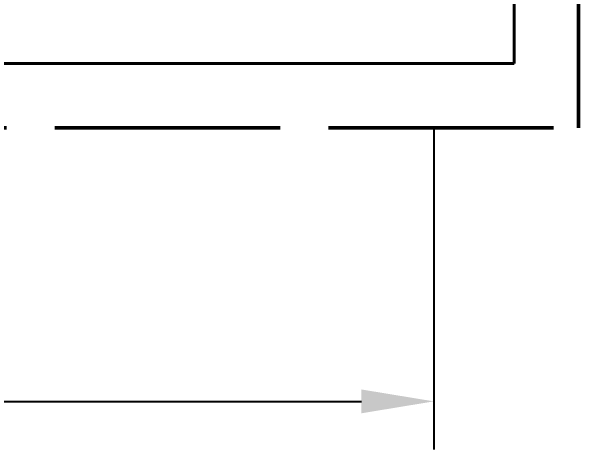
# Model space of a CAD drawing. Header units: millimetres. Extents: x -3034 to 15770, y -2134 to 3720.
# Drawn here: x 14487 to 15109, y -512 to -31 of the extents above; entities that cross this region are included whole.
import ezdxf

# ---------------------------------------------------------------- set-up
doc = ezdxf.new("R2010")
doc.units = ezdxf.units.MM
doc.linetypes.add('DASH_247_53', pattern=[299.861111, 246.944444, -52.916667])
doc.layers.add('DIMENSIONS', color=7, linetype='Continuous')
doc.layers.add('GEOFAB', color=5, linetype='Continuous')
doc.styles.add('ARIAL', font='arial.ttf')
doc.dimstyles.get("Standard").update_dxf_attribs({"dimtxt": 2.5, "dimasz": 2.5, "dimexe": 1.25, "dimexo": 0.625, "dimtad": 1, "dimcen": 2.5, "dimazin": 3, "dimtfac": 1, "dimtmove": 0, "dimatfit": 3})

msp = doc.modelspace()

# ---------------------------------------------------------------- linework, layer by layer
at = {"layer": 'GEOFAB', "color": 5, "linetype": 'DASH_247_53', "lineweight": 50}
for p, q in [((15108.75, -158.75), (15108.75, 2130.56)), ((-158.75, -158.75), (15108.75, -158.75))]:
    msp.add_line(p, q, dxfattribs=at)
at = {"layer": 'GEOFAB', "color": 6, "lineweight": 40}
for p, q in [((15038.19, -88.19), (15038.19, 2060)), ((-88.19, -88.19), (15038.19, -88.19))]:
    msp.add_line(p, q, dxfattribs=at)

# ---------------------------------------------------------------- dimensions: what is measured, and where the dimension line sits
at = {"layer": 'DIMENSIONS'}
msp.add_linear_dim(base=(0, -458.61), p1=(0, -158.75), p2=(14950, -158.75), dimstyle='Standard', override={"dimtxt": 101.035556, "dimasz": 79.375, "dimexe": 52.916667, "dimexo": 0, "dimgap": 44.097222, "dimtad": 1, "dimtih": 0, "dimtoh": 0, "dimdec": 0, "dimtxsty": 'ARIAL', "dimclrd": 7, "dimclre": 7, "dimclrt": 7}, dxfattribs=at).render()

doc.saveas('drawing.dxf')
